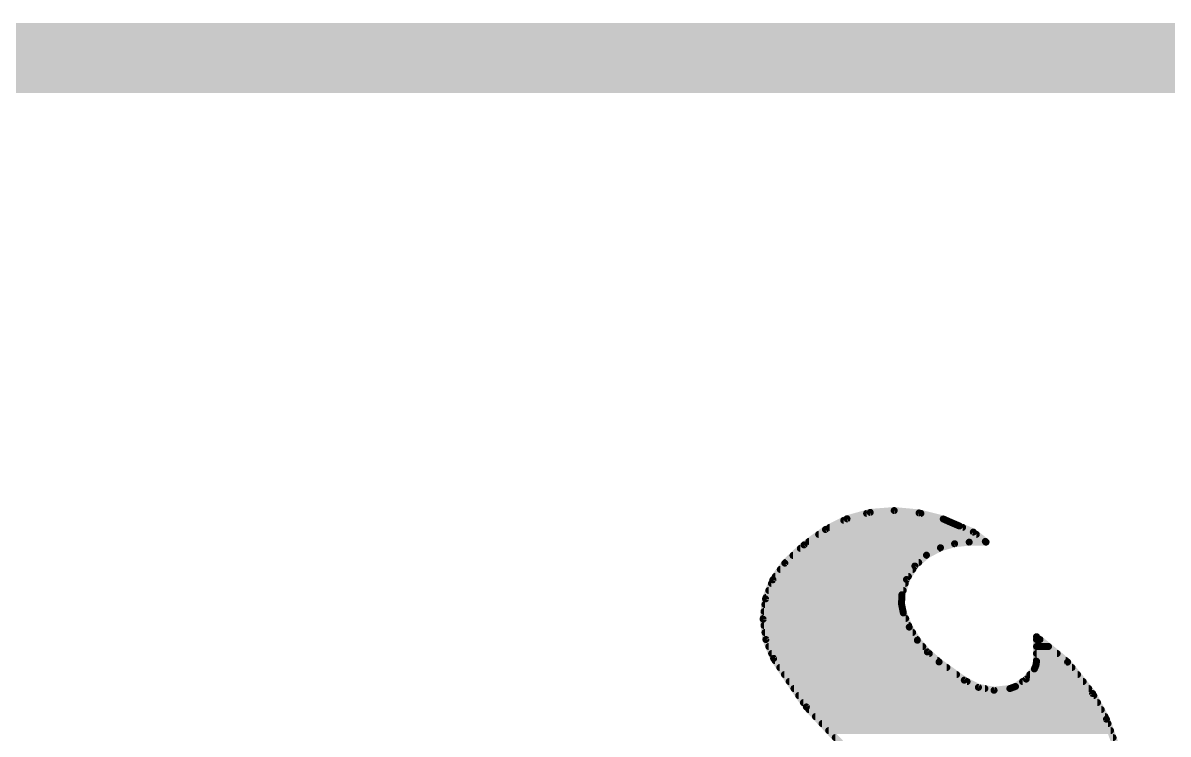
# Model space of a CAD drawing. Extents: x -19 to 88, y -11 to 23.
# Drawn here: x 5.497 to 9.646, y 20.409 to 22.987 of the extents above; entities that cross this region are included whole.
import ezdxf

# ---------------------------------------------------------------- set-up
doc = ezdxf.new("R2010")
doc.units = 0
for name, color, linetype in [('1', 12, 'CONTINUOUS'), ('16', 132, 'CONTINUOUS'), ('20', 53, 'CONTINUOUS'), ('21', 53, 'CONTINUOUS')]:
    doc.layers.add(name, color=color, linetype=linetype)

msp = doc.modelspace()

# ---------------------------------------------------------------- linework, layer by layer
at = {"layer": '1', "const_width": 0.254}
msp.add_lwpolyline([(0, 22.86), (43.18, 22.86)], dxfattribs=at)
at = {"layer": '16', "const_width": 0.254}
msp.add_lwpolyline([(0, 22.86), (43.18, 22.86)], dxfattribs=at)
at = {"layer": '20', "const_width": 0.2032}
msp.add_lwpolyline([(43.18, 22.86), (0, 22.86)], dxfattribs=at)
at = {"layer": '21', "const_width": 0.0254}
for points in [[(8.4829, 21.1894), (8.4049, 21.1506)], [(8.5669, 21.2126), (8.4829, 21.1894)], [(8.554, 21.209), (8.7504, 21.209)], [(8.6538, 21.2192), (8.5669, 21.2126)], [(8.7439, 21.2107), (8.6538, 21.2192)], [(8.8316, 21.1887), (8.7439, 21.2107)], [(8.4049, 21.1506), (8.3272, 21.0946)], [(8.4202, 21.1582), (8.9017, 21.1582)], [(8.4712, 21.1836), (8.843, 21.1836)], [(8.8545, 21.1785), (8.8316, 21.1887)], [(8.8901, 21.1633), (8.8545, 21.1785)], [(8.9405, 21.1412), (8.8901, 21.1633)], [(8.345, 21.1074), (8.984, 21.1074)], [(8.3802, 21.1328), (8.9513, 21.1328)], [(8.984, 21.1074), (8.9405, 21.1412)], [(8.9865, 21.1049), (8.984, 21.1074)], [(8.3272, 21.0946), (8.2576, 21.0287)], [(8.3139, 21.082), (8.8168, 21.082)], [(8.7707, 21.0575), (8.8215, 21.0845)], [(8.8215, 21.0845), (8.8727, 21.099)], [(8.8727, 21.099), (8.9256, 21.1049)], [(8.9256, 21.1049), (8.9866, 21.1049)], [(8.9866, 21.1049), (8.9865, 21.1049)], [(8.2576, 21.0287), (8.2145, 20.9683)], [(8.2602, 21.0312), (8.7426, 21.0312)], [(8.2871, 21.0566), (8.7697, 21.0566)], [(8.7287, 21.0183), (8.7707, 21.0575)], [(8.2412, 21.0058), (8.721, 21.0058)], [(8.6984, 20.9694), (8.7287, 21.0183)], [(8.2145, 20.9683), (8.1877, 20.8991)], [(8.2093, 20.955), (8.694, 20.955)], [(8.2231, 20.9804), (8.7052, 20.9804)], [(8.6818, 20.9144), (8.6984, 20.9694)], [(8.1877, 20.8991), (8.1791, 20.8254)], [(8.1897, 20.9042), (8.6814, 20.9042)], [(8.1995, 20.9296), (8.6864, 20.9296)], [(8.6804, 20.881), (8.6818, 20.9144)], [(8.1853, 20.8788), (8.6808, 20.8788)], [(8.6869, 20.8483), (8.6804, 20.881)], [(8.1791, 20.8254), (8.189, 20.7519)], [(8.1794, 20.828), (8.6954, 20.828)], [(8.1824, 20.8534), (8.6859, 20.8534)], [(8.7084, 20.7968), (8.6869, 20.8483)], [(8.1822, 20.8026), (8.706, 20.8026)], [(8.1856, 20.7772), (8.7205, 20.7772)], [(8.7377, 20.7493), (8.7084, 20.7968)], [(8.189, 20.7519), (8.217, 20.6832)], [(8.1891, 20.7518), (8.7362, 20.7518)], [(8.774, 20.7069), (8.7377, 20.7493)], [(9.2821, 20.6699), (9.1695, 20.762)], [(9.1695, 20.762), (9.1695, 20.6731)], [(9.1695, 20.7518), (9.182, 20.7518)], [(8.1994, 20.7264), (8.7573, 20.7264)], [(8.2098, 20.701), (8.7809, 20.701)], [(8.8164, 20.6705), (8.774, 20.7069)], [(9.1695, 20.7264), (9.213, 20.7264)], [(9.1695, 20.701), (9.2441, 20.701)], [(8.217, 20.6832), (8.3356, 20.5074)], [(8.2221, 20.6756), (8.8105, 20.6756)], [(8.2393, 20.6502), (8.8445, 20.6502)], [(8.9078, 20.6045), (8.8164, 20.6705)], [(9.1675, 20.6586), (9.1618, 20.6451)], [(9.164, 20.6502), (9.2978, 20.6502)], [(9.1695, 20.6731), (9.1675, 20.6586)], [(9.1695, 20.6756), (9.2751, 20.6756)], [(9.3727, 20.5562), (9.2821, 20.6699)], [(8.2564, 20.6248), (8.8797, 20.6248)], [(9.1322, 20.6084), (9.0933, 20.5816)], [(9.1618, 20.6451), (9.1322, 20.6084)], [(9.1454, 20.6248), (9.318, 20.6248)], [(8.2735, 20.5994), (8.9178, 20.5994)], [(8.2907, 20.574), (8.9824, 20.574)], [(8.9591, 20.5783), (8.9078, 20.6045)], [(9.0157, 20.5679), (8.9591, 20.5783)], [(9.0729, 20.574), (9.0157, 20.5679)], [(9.0933, 20.5816), (9.0729, 20.574)], [(9.0729, 20.574), (9.3585, 20.574)], [(9.1191, 20.5994), (9.3383, 20.5994)], [(8.3078, 20.5486), (9.3768, 20.5486)], [(9.4228, 20.4628), (9.3727, 20.5562)], [(8.3249, 20.5232), (9.3904, 20.5232)], [(8.3356, 20.5074), (8.4811, 20.353)], [(8.3446, 20.4978), (9.404, 20.4978)], [(8.3686, 20.4724), (9.4177, 20.4724)], [(8.3925, 20.447), (9.4285, 20.447)], [(9.4586, 20.363), (9.4228, 20.4628)], [(8.4164, 20.4216), (9.4376, 20.4216)]]:
    msp.add_lwpolyline(points, dxfattribs=at)
at = {"layer": '21', "const_width": 0.0127}
for points in [[(8.4812, 21.1955, 1), (8.4846, 21.1833)], [(8.4857, 21.1837, 1), (8.4801, 21.1951)], [(8.554, 21.2154, 1), (8.554, 21.2026)], [(8.5664, 21.2189, 1), (8.5674, 21.2062)], [(8.5686, 21.2065, 1), (8.5652, 21.2187)], [(8.6544, 21.2255, 1), (8.6532, 21.2129)], [(8.6543, 21.2129, 1), (8.6533, 21.2255)], [(8.7454, 21.2168, 1), (8.7423, 21.2045)], [(8.7432, 21.2043, 1), (8.7445, 21.217)], [(8.7504, 21.2026, 1), (8.7504, 21.2154)], [(8.4021, 21.1563, 1), (8.4077, 21.1449)], [(8.4086, 21.1454, 1), (8.4012, 21.1558)], [(8.4202, 21.1646, 1), (8.4202, 21.1518)], [(8.4712, 21.19, 1), (8.4712, 21.1773)], [(8.8342, 21.1945, 1), (8.829, 21.1829)], [(8.8301, 21.1825, 1), (8.8331, 21.1949)], [(8.843, 21.1773, 1), (8.843, 21.19)], [(8.857, 21.1843, 1), (8.852, 21.1727)], [(8.8519, 21.1727, 1), (8.8571, 21.1843)], [(8.8926, 21.1691, 1), (8.8876, 21.1575)], [(8.8876, 21.1575, 1), (8.8926, 21.1691)], [(8.9017, 21.1518, 1), (8.9017, 21.1646)], [(8.345, 21.1138, 1), (8.345, 21.1011)], [(8.3802, 21.1392, 1), (8.3802, 21.1264)], [(8.9444, 21.1462, 1), (8.9366, 21.1362)], [(8.938, 21.1354, 1), (8.9431, 21.147)], [(8.9513, 21.1264, 1), (8.9513, 21.1392)], [(8.9885, 21.1119, 1), (8.9795, 21.1029)], [(8.9801, 21.1024, 1), (8.9879, 21.1124)], [(8.984, 21.1011, 1), (8.984, 21.1138)], [(8.3139, 21.0884, 1), (8.3139, 21.0756)], [(8.3235, 21.0997, 1), (8.3309, 21.0894)], [(8.3316, 21.0899, 1), (8.3228, 21.0992)], [(8.8198, 21.0906, 1), (8.8232, 21.0784)], [(8.8168, 21.0756, 1), (8.8168, 21.0884)], [(8.8245, 21.0789, 1), (8.8185, 21.0901)], [(8.872, 21.1053, 1), (8.8734, 21.0927)], [(8.8744, 21.0929, 1), (8.871, 21.1051)], [(8.9256, 21.1113, 1), (8.9256, 21.0985)], [(8.9263, 21.0986, 1), (8.9249, 21.1112)], [(8.9865, 21.1113, 1), (8.9865, 21.0985)], [(8.982, 21.1004, 1), (8.991, 21.1094)], [(8.9866, 21.0985, 1), (8.9866, 21.1113)], [(8.9866, 21.0985, 1), (8.9866, 21.1113)], [(8.2532, 21.0333, 1), (8.262, 21.0241)], [(8.2628, 21.025, 1), (8.2524, 21.0324)], [(8.2602, 21.0376, 1), (8.2602, 21.0249)], [(8.2871, 21.063, 1), (8.2871, 21.0502)], [(8.7426, 21.0249, 1), (8.7426, 21.0376)], [(8.7678, 21.0631, 1), (8.7737, 21.0519)], [(8.7751, 21.0529, 1), (8.7664, 21.0622)], [(8.7697, 21.0502, 1), (8.7697, 21.063)], [(8.2412, 21.0122, 1), (8.2412, 20.9994)], [(8.721, 20.9994, 1), (8.721, 21.0122)], [(8.7244, 21.0229, 1), (8.7331, 21.0136)], [(8.7341, 21.0149, 1), (8.7233, 21.0216)], [(8.2093, 20.9614, 1), (8.2093, 20.9487)], [(8.2093, 20.972, 1), (8.2196, 20.9646)], [(8.2204, 20.966, 1), (8.2085, 20.9706)], [(8.2231, 20.9868, 1), (8.2231, 20.974)], [(8.693, 20.9728, 1), (8.7038, 20.9661)], [(8.7045, 20.9676, 1), (8.6923, 20.9713)], [(8.694, 20.9487, 1), (8.694, 20.9614)], [(8.7052, 20.974, 1), (8.7052, 20.9868)], [(8.194, 20.8984, 1), (8.1814, 20.8999)], [(8.1897, 20.9106, 1), (8.1897, 20.8978)], [(8.1995, 20.936, 1), (8.1995, 20.9232)], [(8.6757, 20.9162, 1), (8.6879, 20.9126)], [(8.6881, 20.9141, 1), (8.6755, 20.9147)], [(8.6814, 20.8978, 1), (8.6814, 20.9106)], [(8.6864, 20.9232, 1), (8.6864, 20.936)], [(8.1853, 20.8852, 1), (8.1853, 20.8725)], [(8.1818, 20.9014, 1), (8.1937, 20.8968)], [(8.674, 20.8813, 1), (8.6867, 20.8808)], [(8.6866, 20.8823, 1), (8.6742, 20.8798)], [(8.6808, 20.8725, 1), (8.6808, 20.8852)], [(8.1854, 20.8263, 1), (8.1728, 20.8246)], [(8.1728, 20.8262, 1), (8.1854, 20.8247)], [(8.1794, 20.8344, 1), (8.1794, 20.8216)], [(8.1824, 20.8598, 1), (8.1824, 20.847)], [(8.6928, 20.8507, 1), (8.681, 20.8459)], [(8.6807, 20.8471, 1), (8.6931, 20.8495)], [(8.6859, 20.847, 1), (8.6859, 20.8598)], [(8.6954, 20.8216, 1), (8.6954, 20.8344)], [(8.1822, 20.809, 1), (8.1822, 20.7963)], [(8.1856, 20.7836, 1), (8.1856, 20.7708)], [(8.7138, 20.8001, 1), (8.703, 20.7935)], [(8.7025, 20.7943, 1), (8.7142, 20.7992)], [(8.706, 20.7963, 1), (8.706, 20.809)], [(8.7205, 20.7708, 1), (8.7205, 20.7836)], [(8.1949, 20.7543, 1), (8.1832, 20.7495)], [(8.1891, 20.7582, 1), (8.1891, 20.7454)], [(8.1827, 20.7511, 1), (8.1953, 20.7528)], [(8.7425, 20.7534, 1), (8.7329, 20.7452)], [(8.7323, 20.746, 1), (8.7431, 20.7526)], [(8.7362, 20.7454, 1), (8.7362, 20.7582)], [(9.1735, 20.7669, 1), (9.1655, 20.7571)], [(9.1695, 20.7582, 1), (9.1695, 20.7454)], [(9.1759, 20.762, 1), (9.1632, 20.762)], [(9.182, 20.7454, 1), (9.182, 20.7582)], [(8.1994, 20.7328, 1), (8.1994, 20.7201)], [(8.2098, 20.7074, 1), (8.2098, 20.6946)], [(8.7573, 20.7201, 1), (8.7573, 20.7328)], [(8.7782, 20.7117, 1), (8.7699, 20.7021)], [(8.7692, 20.7028, 1), (8.7789, 20.711)], [(8.7809, 20.6946, 1), (8.7809, 20.7074)], [(9.1695, 20.7328, 1), (9.1695, 20.7201)], [(9.1695, 20.7074, 1), (9.1695, 20.6946)], [(9.213, 20.7201, 1), (9.213, 20.7328)], [(9.2441, 20.6946, 1), (9.2441, 20.7074)], [(8.2223, 20.6868, 1), (8.2117, 20.6796)], [(8.2111, 20.6808, 1), (8.2229, 20.6856)], [(8.2221, 20.682, 1), (8.2221, 20.6692)], [(8.2393, 20.6566, 1), (8.2393, 20.6439)], [(8.8201, 20.6756, 1), (8.8127, 20.6654)], [(8.8105, 20.6692, 1), (8.8105, 20.682)], [(8.8123, 20.6657, 1), (8.8205, 20.6753)], [(8.8445, 20.6439, 1), (8.8445, 20.6566)], [(9.164, 20.6566, 1), (9.164, 20.6439)], [(9.1612, 20.6594, 1), (9.1738, 20.6577)], [(9.1734, 20.6561, 1), (9.1617, 20.6611)], [(9.1695, 20.682, 1), (9.1695, 20.6692)], [(9.1758, 20.6722, 1), (9.1632, 20.674)], [(9.1632, 20.6731, 1), (9.1759, 20.6731)], [(9.2751, 20.6692, 1), (9.2751, 20.682)], [(9.287, 20.6739, 1), (9.2771, 20.666)], [(9.278, 20.665, 1), (9.2861, 20.6748)], [(9.2978, 20.6439, 1), (9.2978, 20.6566)], [(8.2564, 20.6312, 1), (8.2564, 20.6184)], [(8.8797, 20.6184, 1), (8.8797, 20.6312)], [(9.1358, 20.6031, 1), (9.1286, 20.6136)], [(9.1454, 20.6312, 1), (9.1454, 20.6184)], [(9.156, 20.6476, 1), (9.1676, 20.6426)], [(9.1667, 20.6411, 1), (9.1569, 20.6491)], [(9.318, 20.6184, 1), (9.318, 20.6312)], [(8.2735, 20.6058, 1), (8.2735, 20.593)], [(8.2907, 20.5804, 1), (8.2907, 20.5677)], [(8.9107, 20.6102, 1), (8.9049, 20.5988)], [(8.9041, 20.5994, 1), (8.9115, 20.6096)], [(8.9178, 20.593, 1), (8.9178, 20.6058)], [(8.9602, 20.5846, 1), (8.9579, 20.5721)], [(8.9562, 20.5727, 1), (8.962, 20.584)], [(8.9824, 20.5677, 1), (8.9824, 20.5804)], [(9.015, 20.5742, 1), (9.0163, 20.5615)], [(9.0145, 20.5616, 1), (9.0168, 20.5741)], [(9.0729, 20.5804, 1), (9.0729, 20.5677)], [(9.0707, 20.58, 1), (9.0751, 20.568)], [(9.0736, 20.5677, 1), (9.0722, 20.5803)], [(9.0897, 20.5868, 1), (9.0969, 20.5764)], [(9.0955, 20.5756, 1), (9.0911, 20.5876)], [(9.1191, 20.6058, 1), (9.1191, 20.593)], [(9.1272, 20.6124, 1), (9.1371, 20.6044)], [(9.3383, 20.593, 1), (9.3383, 20.6058)], [(9.3585, 20.5677, 1), (9.3585, 20.5804)], [(8.3078, 20.555, 1), (8.3078, 20.5422)], [(9.3783, 20.5592, 1), (9.3671, 20.5532)], [(9.3677, 20.5522, 1), (9.3777, 20.5602)], [(9.3768, 20.5422, 1), (9.3768, 20.555)], [(8.3249, 20.5296, 1), (8.3249, 20.5168)], [(8.3402, 20.5117, 1), (8.331, 20.503)], [(8.3304, 20.5038, 1), (8.3409, 20.5109)], [(8.3446, 20.5042, 1), (8.3446, 20.4915)], [(9.3904, 20.5168, 1), (9.3904, 20.5296)], [(9.404, 20.4915, 1), (9.404, 20.5042)], [(8.3686, 20.4788, 1), (8.3686, 20.466)], [(8.3925, 20.4534, 1), (8.3925, 20.4407)], [(9.4288, 20.4649, 1), (9.4169, 20.4606)], [(9.4172, 20.4598, 1), (9.4284, 20.4658)], [(9.4177, 20.466, 1), (9.4177, 20.4788)], [(9.4285, 20.4407, 1), (9.4285, 20.4534)], [(8.4164, 20.428, 1), (8.4164, 20.4153)], [(9.4376, 20.4153, 1), (9.4376, 20.428)], [(8.4404, 20.4026, 1), (8.4404, 20.3898)], [(9.4467, 20.3898, 1), (9.4467, 20.4026)]]:
    msp.add_lwpolyline(points, format="xyb", dxfattribs=at)

doc.saveas('drawing.dxf')
